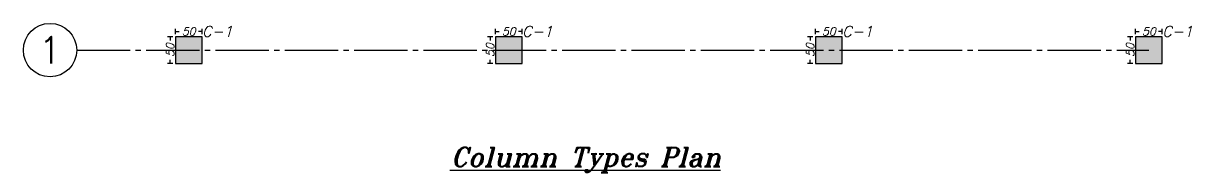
# Model space of a CAD drawing. Extents: x 0 to 308, y -92 to 22.
# Drawn here: x 93.13 to 115.03, y -3.06 to -0.27 of the extents above; entities that cross this region are included whole.
import ezdxf
from ezdxf.enums import TextEntityAlignment as Align

# ---------------------------------------------------------------- set-up
doc = ezdxf.new("R2010")
doc.units = 0
doc.header["$MEASUREMENT"] = 0
doc.header["$PDMODE"] = 33
doc.header["$PDSIZE"] = 0.3
doc.linetypes.add('SAZE_Axis1', pattern=[1.2, 1, -0.1, 0, -0.1])
doc.layers.add('SAZE_DRAWINGS', color=7, linetype='Continuous')
doc.styles.add('SAZE_STYLE', font='romansp.shx', dxfattribs={"oblique": 15})
doc.styles.add('SAZE_STYLE1', font='romant.shx', dxfattribs={"oblique": 15})
doc.dimstyles.new('SAZE_DIM_STYLE', dxfattribs={"dimtxt": 0.2, "dimasz": 0.2, "dimexe": 0.1, "dimexo": 0.05, "dimgap": 0.05, "dimtad": 0, "dimzin": 0, "dimdsep": 46, "dimtxsty": 'SAZE_STYLE', "dimcen": 0.09, "dimclrd": 2, "dimclre": 2, "dimclrt": 3, "dimadec": 0, "dimazin": 0, "dimtfac": 1, "dimtdec": 4, "dimtix": 1, "dimtmove": 1, "dimatfit": 3, "dimfxl": 1, "dimtolj": 1, "dimtzin": 0, "dimarcsym": 0})

# ---------------------------------------------------------------- blocks, each defined once
blk = doc.blocks.new('SAZE-REC-COL')
at = {"layer": 'SAZE_DRAWINGS'}
h = blk.add_hatch(color=0, dxfattribs=at)
h.dxf.hatch_style = 1
h.paths.add_polyline_path([(-0.5, -0.5), (0.5, -0.5), (0.5, 0.5), (-0.5, 0.5)])
at = {"layer": 'SAZE_DRAWINGS', "color": 0}
blk.add_lwpolyline([(-0.5, -0.5), (0.5, -0.5), (0.5, 0.5), (-0.5, 0.5)], close=True, dxfattribs=at)
blk = doc.blocks.new('*D38')
at = {"layer": 'Defpoints', "color": 0, "transparency": 16777216}
for p in [(95.879, -0.522), (95.979, -0.522), (95.979, -1.022)]:
    blk.add_point(p, dxfattribs=at)
at = {"layer": 'SAZE_DRAWINGS', "color": 2, "lineweight": -2, "transparency": 16777216}
for p, q in [((95.929, -0.522), (95.829, -0.522)), ((95.879, -0.522), (95.879, -0.592)), ((95.929, -1.022), (95.829, -1.022)), ((95.879, -1.022), (95.879, -0.953))]:
    blk.add_line(p, q, dxfattribs=at)
at = {"layer": 'SAZE_DRAWINGS', "color": 3, "transparency": 16777216, "insert": (95.879, -0.772), "char_height": 0.15, "attachment_point": 5, "rotation": 90, "style": 'SAZE_STYLE'}
blk.add_mtext('\\A1;50', dxfattribs=at)
blk = doc.blocks.new('_Oblique')
at = {"color": 0, "linetype": 'ByBlock', "lineweight": -2}
blk.add_line((-0.5, -0.5), (0.5, 0.5), dxfattribs=at)
blk = doc.blocks.new('*D39')
at = {"layer": 'Defpoints', "color": 0, "transparency": 16777216}
for p in [(96.479, -0.422), (95.979, -0.522), (96.479, -0.522)]:
    blk.add_point(p, dxfattribs=at)
at = {"layer": 'SAZE_DRAWINGS', "color": 2, "lineweight": -2, "transparency": 16777216}
for p, q in [((95.979, -0.472), (95.979, -0.372)), ((95.979, -0.422), (96.049, -0.422)), ((96.479, -0.422), (96.409, -0.422)), ((96.479, -0.472), (96.479, -0.372))]:
    blk.add_line(p, q, dxfattribs=at)
at = {"layer": 'SAZE_DRAWINGS', "color": 3, "transparency": 16777216, "insert": (96.229, -0.422), "char_height": 0.15, "attachment_point": 5, "style": 'SAZE_STYLE'}
blk.add_mtext('\\A1;50', dxfattribs=at)
blk = doc.blocks.new('*D40')
at = {"layer": 'Defpoints', "color": 0, "transparency": 16777216}
for p in [(101.879, -0.522), (101.979, -0.522), (101.979, -1.022)]:
    blk.add_point(p, dxfattribs=at)
at = {"layer": 'SAZE_DRAWINGS', "color": 2, "lineweight": -2, "transparency": 16777216}
for p, q in [((101.929, -0.522), (101.829, -0.522)), ((101.879, -0.522), (101.879, -0.592)), ((101.929, -1.022), (101.829, -1.022)), ((101.879, -1.022), (101.879, -0.953))]:
    blk.add_line(p, q, dxfattribs=at)
at = {"layer": 'SAZE_DRAWINGS', "color": 3, "transparency": 16777216, "insert": (101.879, -0.772), "char_height": 0.15, "attachment_point": 5, "rotation": 90, "style": 'SAZE_STYLE'}
blk.add_mtext('\\A1;50', dxfattribs=at)
blk = doc.blocks.new('*D41')
at = {"layer": 'Defpoints', "color": 0, "transparency": 16777216}
for p in [(102.479, -0.422), (101.979, -0.522), (102.479, -0.522)]:
    blk.add_point(p, dxfattribs=at)
at = {"layer": 'SAZE_DRAWINGS', "color": 2, "lineweight": -2, "transparency": 16777216}
for p, q in [((101.979, -0.472), (101.979, -0.372)), ((101.979, -0.422), (102.049, -0.422)), ((102.479, -0.422), (102.409, -0.422)), ((102.479, -0.472), (102.479, -0.372))]:
    blk.add_line(p, q, dxfattribs=at)
at = {"layer": 'SAZE_DRAWINGS', "color": 3, "transparency": 16777216, "insert": (102.229, -0.422), "char_height": 0.15, "attachment_point": 5, "style": 'SAZE_STYLE'}
blk.add_mtext('\\A1;50', dxfattribs=at)
blk = doc.blocks.new('*D42')
at = {"layer": 'Defpoints', "color": 0, "transparency": 16777216}
for p in [(107.879, -0.522), (107.979, -0.522), (107.979, -1.022)]:
    blk.add_point(p, dxfattribs=at)
at = {"layer": 'SAZE_DRAWINGS', "color": 2, "lineweight": -2, "transparency": 16777216}
for p, q in [((107.929, -0.522), (107.829, -0.522)), ((107.879, -0.522), (107.879, -0.592)), ((107.929, -1.022), (107.829, -1.022)), ((107.879, -1.022), (107.879, -0.953))]:
    blk.add_line(p, q, dxfattribs=at)
at = {"layer": 'SAZE_DRAWINGS', "color": 3, "transparency": 16777216, "insert": (107.879, -0.772), "char_height": 0.15, "attachment_point": 5, "rotation": 90, "style": 'SAZE_STYLE'}
blk.add_mtext('\\A1;50', dxfattribs=at)
blk = doc.blocks.new('*D43')
at = {"layer": 'Defpoints', "color": 0, "transparency": 16777216}
for p in [(108.479, -0.422), (107.979, -0.522), (108.479, -0.522)]:
    blk.add_point(p, dxfattribs=at)
at = {"layer": 'SAZE_DRAWINGS', "color": 2, "lineweight": -2, "transparency": 16777216}
for p, q in [((107.979, -0.472), (107.979, -0.372)), ((107.979, -0.422), (108.049, -0.422)), ((108.479, -0.422), (108.409, -0.422)), ((108.479, -0.472), (108.479, -0.372))]:
    blk.add_line(p, q, dxfattribs=at)
at = {"layer": 'SAZE_DRAWINGS', "color": 3, "transparency": 16777216, "insert": (108.229, -0.422), "char_height": 0.15, "attachment_point": 5, "style": 'SAZE_STYLE'}
blk.add_mtext('\\A1;50', dxfattribs=at)
blk = doc.blocks.new('*D44')
at = {"layer": 'Defpoints', "color": 0, "transparency": 16777216}
for p in [(113.879, -0.522), (113.979, -0.522), (113.979, -1.022)]:
    blk.add_point(p, dxfattribs=at)
at = {"layer": 'SAZE_DRAWINGS', "color": 2, "lineweight": -2, "transparency": 16777216}
for p, q in [((113.929, -0.522), (113.829, -0.522)), ((113.879, -0.522), (113.879, -0.592)), ((113.929, -1.022), (113.829, -1.022)), ((113.879, -1.022), (113.879, -0.953))]:
    blk.add_line(p, q, dxfattribs=at)
at = {"layer": 'SAZE_DRAWINGS', "color": 3, "transparency": 16777216, "insert": (113.879, -0.772), "char_height": 0.15, "attachment_point": 5, "rotation": 90, "style": 'SAZE_STYLE'}
blk.add_mtext('\\A1;50', dxfattribs=at)
blk = doc.blocks.new('*D45')
at = {"layer": 'Defpoints', "color": 0, "transparency": 16777216}
for p in [(114.479, -0.422), (113.979, -0.522), (114.479, -0.522)]:
    blk.add_point(p, dxfattribs=at)
at = {"layer": 'SAZE_DRAWINGS', "color": 2, "lineweight": -2, "transparency": 16777216}
for p, q in [((113.979, -0.472), (113.979, -0.372)), ((113.979, -0.422), (114.049, -0.422)), ((114.479, -0.422), (114.409, -0.422)), ((114.479, -0.472), (114.479, -0.372))]:
    blk.add_line(p, q, dxfattribs=at)
at = {"layer": 'SAZE_DRAWINGS', "color": 3, "transparency": 16777216, "insert": (114.229, -0.422), "char_height": 0.15, "attachment_point": 5, "style": 'SAZE_STYLE'}
blk.add_mtext('\\A1;50', dxfattribs=at)

msp = doc.modelspace()

# ---------------------------------------------------------------- linework, layer by layer
at = {"layer": 'SAZE_DRAWINGS', "color": 8, "linetype": 'SAZE_Axis1'}
msp.add_line((94.1289, -0.7724, 0), (114.2289, -0.7724, 0), dxfattribs=at)
at = {"layer": 'SAZE_DRAWINGS', "color": 2}
msp.add_circle((93.6289, -0.7724, 0), 0.5, dxfattribs=at)

# ---------------------------------------------------------------- block references
at = {"layer": 'SAZE_DRAWINGS', "color": 8, "xscale": 0.5, "yscale": 0.5, "zscale": 0.5, "rotation": 90}
for p in [(96.2289, -0.7724), (102.2289, -0.7724), (108.2289, -0.7724), (114.2289, -0.7724)]:
    msp.add_blockref('SAZE-REC-COL', p, dxfattribs=at)

# ---------------------------------------------------------------- texts
at = {"layer": 'SAZE_DRAWINGS', "color": 3, "style": 'SAZE_STYLE', "oblique": 15}
for p in [(96.4789, -0.5224), (102.4789, -0.5224), (108.4789, -0.5224), (114.4789, -0.5224)]:
    msp.add_text('C-1', height=0.2, dxfattribs=at).set_placement(p)
at = {"layer": 'SAZE_DRAWINGS', "color": 3, "style": 'SAZE_STYLE'}
msp.add_text('1', height=0.5, dxfattribs=at).set_placement((93.6289, -0.7724, 0), align=Align.MIDDLE_CENTER)
at = {"layer": 'SAZE_DRAWINGS', "color": 4, "style": 'SAZE_STYLE1', "oblique": 15}
msp.add_text('%%uColumn Types Plan', height=0.35, dxfattribs=at).set_placement((103.6789, -2.7724), align=Align.MIDDLE_CENTER)

# ---------------------------------------------------------------- dimensions: what is measured, and where the dimension line sits
at = {"layer": 'SAZE_DRAWINGS', "color": 3}
for base, p1, p2, picture, middle in [((96.4789, -0.4224), (95.9789, -0.5224), (96.4789, -0.5224), '*D39', (96.2289, -0.4224)), ((102.4789, -0.4224), (101.9789, -0.5224), (102.4789, -0.5224), '*D41', (102.2289, -0.4224)), ((108.4789, -0.4224), (107.9789, -0.5224), (108.4789, -0.5224), '*D43', (108.2289, -0.4224)), ((114.4789, -0.4224), (113.9789, -0.5224), (114.4789, -0.5224), '*D45', (114.2289, -0.4224))]:
    dim = msp.add_linear_dim(base=base, p1=p1, p2=p2, dimstyle='SAZE_DIM_STYLE', override={"dimtxt": 0.15, "dimasz": 0, "dimexe": 0.05, "dimgap": 0.05, "dimtoh": 1, "dimdec": 1, "dimlfac": 100, "dimrnd": 1, "dimzin": 8, "dimblk": 'Oblique', "dimclrd": 2, "dimclre": 2, "dimclrt": 3}, dxfattribs=at)
    dim.commit()
    dim.dimension.update_dxf_attribs({"geometry": picture, "text_midpoint": middle})
for base, p1, p2, picture, middle in [((95.8789, -0.5224), (95.9789, -1.0224), (95.9789, -0.5224), '*D38', (95.8789, -0.7724)), ((101.8789, -0.5224), (101.9789, -1.0224), (101.9789, -0.5224), '*D40', (101.8789, -0.7724)), ((107.8789, -0.5224), (107.9789, -1.0224), (107.9789, -0.5224), '*D42', (107.8789, -0.7724)), ((113.8789, -0.5224), (113.9789, -1.0224), (113.9789, -0.5224), '*D44', (113.8789, -0.7724))]:
    dim = msp.add_linear_dim(base=base, p1=p1, p2=p2, angle=90, dimstyle='SAZE_DIM_STYLE', override={"dimtxt": 0.15, "dimasz": 0, "dimexe": 0.05, "dimgap": 0.05, "dimtoh": 1, "dimdec": 1, "dimlfac": 100, "dimrnd": 1, "dimzin": 8, "dimblk": 'Oblique', "dimclrd": 2, "dimclre": 2, "dimclrt": 3}, dxfattribs=at)
    dim.commit()
    dim.dimension.update_dxf_attribs({"geometry": picture, "text_midpoint": middle})

doc.saveas('drawing.dxf')
